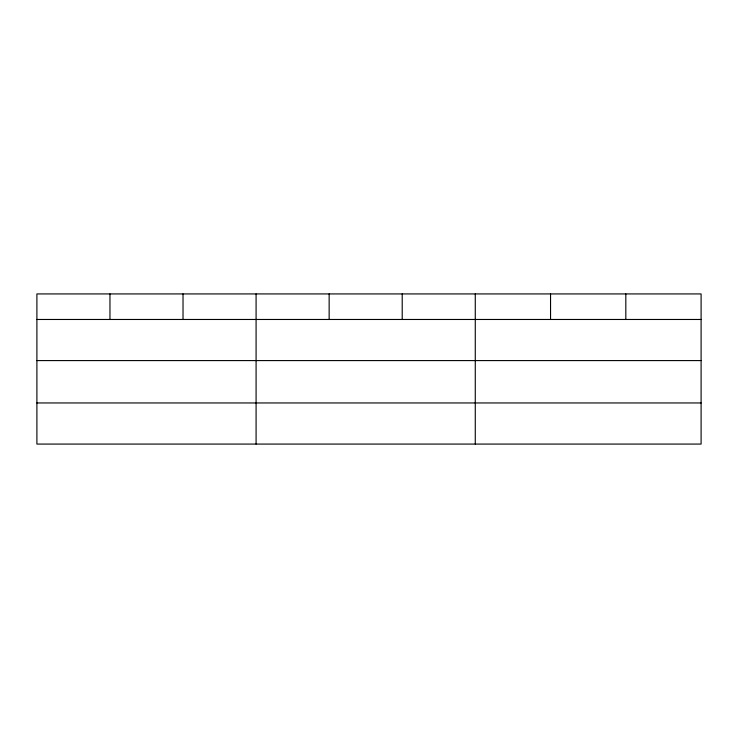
<?xml version="1.0" encoding="UTF-8"?>
<svg xmlns="http://www.w3.org/2000/svg" width="738" height="738" viewBox="0 0 738 738"><rect width="100%" height="100%" fill="white"/><g stroke="black" fill="none" stroke-linecap="round" stroke-linejoin="round"><path stroke-width="1.11" d="M701.1 360.587L701.1 293.927L36.9 293.927L36.9 444.073L701.1 444.073L701.1 360.587L36.9 360.587M36.9 319.471L701.1 319.471M36.9 402.957L701.1 402.957M625.824 293.927L625.824 319.471M550.548 293.927L550.548 319.471M475.272 293.927L475.272 444.073M402.21 293.927L402.21 319.471M329.148 293.927L329.148 319.471M256.086 293.927L256.086 444.073M183.024 293.927L183.024 319.471M109.962 293.927L109.962 319.471"/></g></svg>
